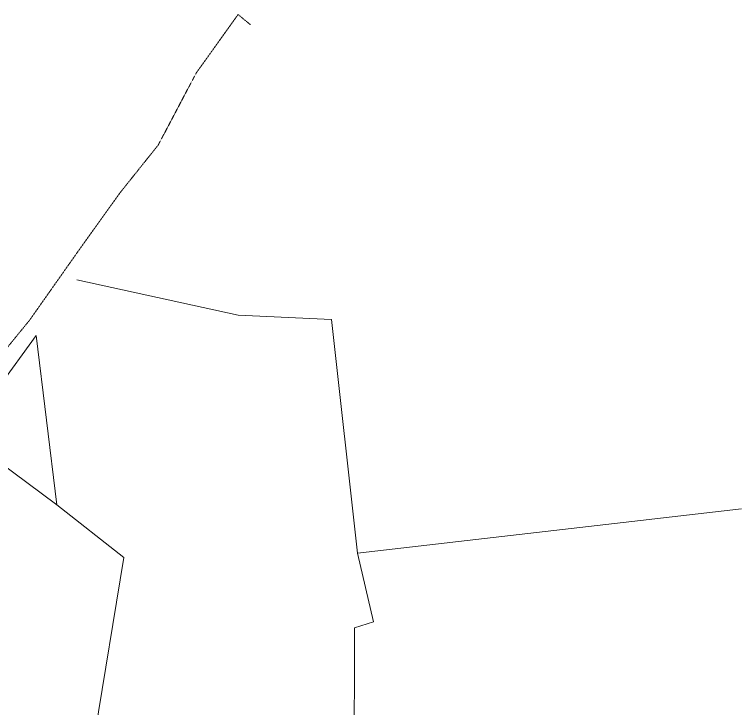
# Model space of a CAD drawing. Header units: millimetres. Extents: x 611710 to 616703, y 1316651 to 1320618.
# Drawn here: x 615641 to 616402, y 1319456 to 1320182 of the extents above; entities that cross this region are included whole.
import ezdxf

# ---------------------------------------------------------------- set-up
doc = ezdxf.new("R2010")
doc.units = ezdxf.units.MM
doc.linetypes.add('HIDDEN', pattern=[0.375, 0.25, -0.125])
doc.layers.add('2', color=7, linetype='Continuous')
doc.layers.add('3', color=7, linetype='Continuous')

msp = doc.modelspace()

# ---------------------------------------------------------------- linework, layer by layer
at = {"layer": '2', "color": 1, "linetype": 'Continuous', "lineweight": 0}
for p, q in [((615663.96482, 1319846.52146), (615587.50582, 1319742.22746)), ((615663.96482, 1319846.52146), (615685.66882, 1319669.37646)), ((615685.66882, 1319669.37646), (615587.50582, 1319742.22746)), ((616000.22082, 1319618.77946), (616401.98782, 1319665.22646))]:
    msp.add_line(p, q, dxfattribs=at)
for points in [[(615706.69582, 1319904.43646), (615875.53982, 1319867.70446), (615972.87482, 1319863.20746), (616000.22082, 1319618.77946)], [(615590.24382, 1319076.16046), (615584.43382, 1319115.48646), (615596.72082, 1319128.58546), (615583.39382, 1319180.28046), (615594.38482, 1319300.35746), (615725.40682, 1319429.40746), (615755.67782, 1319614.25246), (615685.66882, 1319669.37646)], [(616000.22082, 1319618.77946), (616017.09482, 1319546.79346), (615997.10582, 1319540.46946), (615996.63482, 1319390.77646), (615979.33782, 1319392.86946), (615940.95882, 1319394.97946), (615895.26382, 1319392.94146), (615861.04682, 1319386.96546), (615830.40082, 1319379.75946), (615804.36282, 1319369.55546), (615822.50882, 1319234.55746), (615815.10682, 1319195.59146)]]:
    msp.add_lwpolyline(points, dxfattribs=at)
at = {"layer": '3', "color": 1, "linetype": 'HIDDEN', "lineweight": 0}
msp.add_lwpolyline([(615888.11382, 1320171.54246), (615875.28582, 1320182.07146), (615831.57582, 1320121.09546), (615791.59982, 1320045.42146), (615751.56682, 1319995.41446), (615707.35782, 1319933.67046), (615657.16782, 1319862.45546), (615606.85982, 1319800.89646), (615575.37582, 1319758.10246), (615536.35182, 1319708.61446), (615485.25782, 1319649.08046), (615455.38982, 1319598.67946), (615418.65782, 1319548.70946), (615393.66482, 1319515.13646), (615374.66282, 1319490.27146)], dxfattribs=at)

doc.saveas('drawing.dxf')
